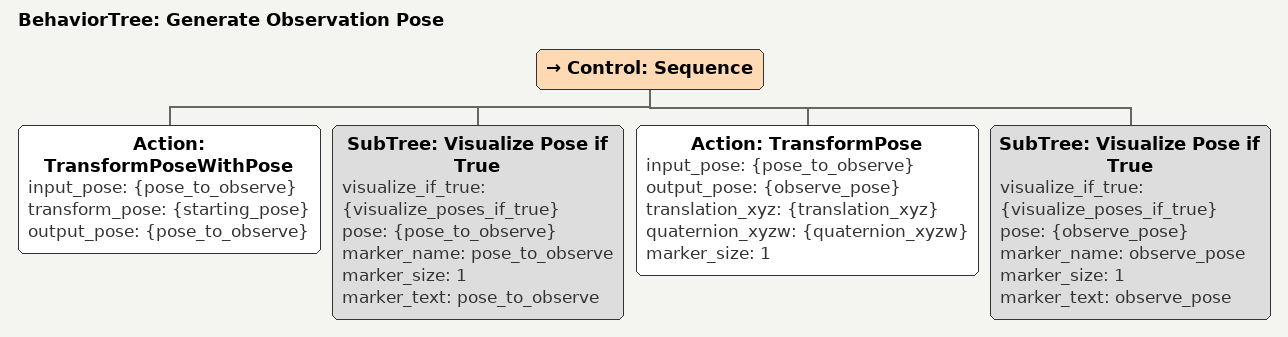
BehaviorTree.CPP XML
<?xml version="1.0" encoding="UTF-8" ?>
<root BTCPP_format="4" main_tree_to_execute="Generate Observation Pose">
  <BehaviorTree ID="Generate Observation Pose">
    <Control ID="Sequence">
      <Action
        ID="TransformPoseWithPose"
        input_pose="{pose_to_observe}"
        transform_pose="{starting_pose}"
        output_pose="{pose_to_observe}"
      />
      <SubTree
        ID="Visualize Pose if True"
        visualize_if_true="{visualize_poses_if_true}"
        pose="{pose_to_observe}"
        marker_name="pose_to_observe"
        marker_size="1"
        marker_text="pose_to_observe"
      />
      <Action
        ID="TransformPose"
        input_pose="{pose_to_observe}"
        output_pose="{observe_pose}"
        translation_xyz="{translation_xyz}"
        quaternion_xyzw="{quaternion_xyzw}"
        marker_size="1"
      />
      <SubTree
        ID="Visualize Pose if True"
        visualize_if_true="{visualize_poses_if_true}"
        pose="{observe_pose}"
        marker_name="observe_pose"
        marker_size="1"
        marker_text="observe_pose"
      />
    </Control>
  </BehaviorTree>
</root>
